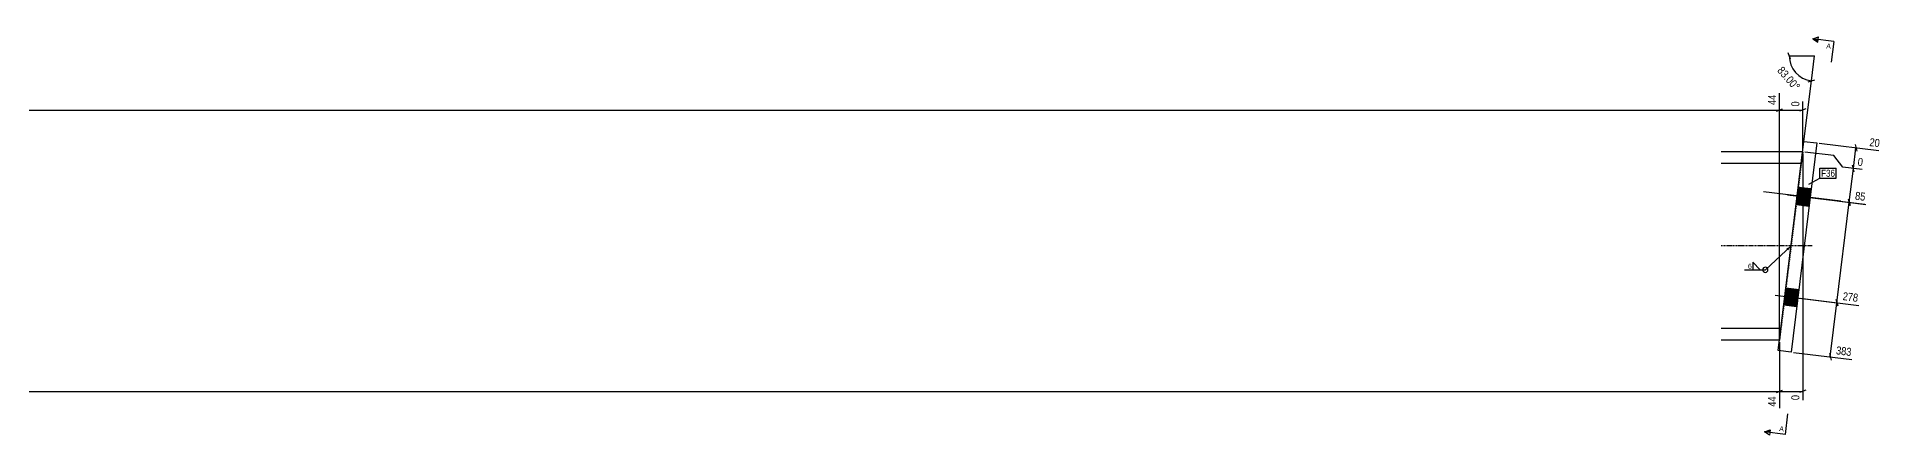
# Model space of a CAD drawing. Header units: millimetres. Extents: x 9 to 63580, y 10 to 4935.
# Drawn here: x 11656 to 15177, y 10 to 771 of the extents above; entities that cross this region are included whole.
import ezdxf

# ---------------------------------------------------------------- set-up
doc = ezdxf.new("R2010")
doc.units = ezdxf.units.MM
doc.linetypes.add('DXK_LINE_DOT2', pattern=[3.9198, 1.9599, -1.9599])
doc.linetypes.add('DXK_LINE_DOT3', pattern=[5.9187, 2.979, -0.9799, 0.9799, -0.9799])
for name, color, linetype in [('MÅLSÆTNING', 7, 'Continuous'), ('STÅL', 7, 'Continuous'), ('TEKST', 7, 'Continuous')]:
    doc.layers.add(name, color=color, linetype=linetype)
doc.styles.add('Arial', font='ARIAL.TTF', dxfattribs={"height": 0.2})
doc.styles.add('Arial Narrow', font='ARIALN.TTF', dxfattribs={"height": 0.2})

msp = doc.modelspace()

# ---------------------------------------------------------------- hatches: boundary and pattern name
at = {"layer": 'STÅL', "linetype": 'Continuous'}
for points in [[(15037.5, 447.4), (15041.5, 480.2), (15016.7, 483.2), (15012.7, 450.4)], [(15037.5, 447.4), (15041.5, 480.2), (15016.7, 483.2), (15012.7, 450.4)], [(14993.1, 291.3), (14989.1, 258.5), (15013.9, 255.5), (15018, 288.2)], [(14993.1, 291.3), (14989.1, 258.5), (15013.9, 255.5), (15018, 288.2)]]:
    msp.add_hatch(color=96, dxfattribs=at).paths.add_polyline_path(points)
at = {"layer": 'TEKST', "linetype": 'Continuous'}
msp.add_hatch(color=3, dxfattribs=at).paths.add_polyline_path([(14993.9, 366.2), (15003, 371.2), (14997.3, 362.6)])

# ---------------------------------------------------------------- linework, layer by layer
at = {"layer": 'MÅLSÆTNING', "color": 7, "linetype": 'Continuous'}
for p, q in [((15001.9, 728.4), (14997.1, 740.4)), ((14999.5, 734.4), (15047.5, 734.4)), ((15041.7, 686.7), (15047.5, 734.4)), ((15035.4, 685.1), (15047.9, 688.4)), ((14980.8, 195.2), (14980.8, 663)), ((15025.1, 555.2), (15025.1, 647.5)), ((9973.5, 630.9), (14980.8, 630.9)), ((14974.8, 628.5), (14986.8, 633.3)), ((15031.1, 633.3), (15019.1, 628.5)), ((15056.3, 567.5), (15170.2, 553.5)), ((15125, 565.1), (15128.3, 552.6)), ((15025.1, 547.2), (15025.1, 76.6)), ((15084.5, 543.9), (15029, 550.7)), ((15084.5, 543.9), (15029, 550.7)), ((15101.9, 521.6), (15084.5, 543.9)), ((15101.9, 521.6), (15084.5, 543.9)), ((15121.8, 519.2), (15126.7, 558.9)), ((15138.2, 517.1), (15101.9, 521.6)), ((15138.2, 517.1), (15101.9, 521.6)), ((15113.9, 454.6), (15121.8, 519.2)), ((15123.4, 512.9), (15120.1, 525.4)), ((15123.4, 512.9), (15120.1, 525.4)), ((15075.7, 459.3), (15145.8, 450.7)), ((15075.7, 459.3), (15145.8, 450.7)), ((15112.2, 460.9), (15115.5, 448.4)), ((15115.5, 448.4), (15112.2, 460.9)), ((15019.9, 271.4), (15131.9, 257.6)), ((15077.6, 159.2), (15090.3, 262.7)), ((15091.9, 256.5), (15088.6, 269)), ((14980.8, 187.2), (14980.8, 61.1)), ((15007.2, 167.8), (15119.1, 154.1)), ((15075.9, 165.4), (15079.2, 152.9)), ((10146, 93.2), (14980.8, 93.2)), ((14974.8, 90.8), (14986.8, 95.6)), ((15031.1, 95.6), (15019.1, 90.8))]:
    msp.add_line(p, q, dxfattribs=at)
msp.add_arc((15047.5, 734.4), 48, 180, 263, dxfattribs=at)
at = {"layer": 'STÅL', "color": 2, "linetype": 'Continuous'}
for p, q in [((14978.4, 171.3), (15027.5, 571)), ((15052.3, 568), (15003.2, 168.3)), ((15027.5, 571), (15052.3, 568)), ((15025.1, 551.2), (14869.5, 551.2)), ((15022.3, 528.7), (14869.5, 528.7)), ((15025.1, 551.2), (15022.3, 528.7)), ((14983.6, 213.7), (14869.5, 213.7)), ((14983.6, 213.7), (14980.8, 191.2)), ((14980.8, 191.2), (14869.5, 191.2)), ((15003.2, 168.3), (14978.4, 171.3))]:
    msp.add_line(p, q, dxfattribs=at)
at = {"layer": 'STÅL', "color": 7, "linetype": 'DXK_LINE_DOT2'}
msp.add_line((15022.3, 528.7), (14983.6, 213.7), dxfattribs=at)
at = {"layer": 'STÅL', "color": 96, "linetype": 'Continuous'}
for p, q in [((15098.1, 456.6), (14950.2, 474.7)), ((14995.8, 469.1), (15143.7, 451)), ((15016.7, 483.2), (15041.5, 480.2)), ((15041.5, 480.2), (15016.7, 483.2)), ((15012.7, 450.4), (15037.5, 447.4)), ((15037.5, 447.4), (15012.7, 450.4)), ((14993.1, 291.3), (15018, 288.2)), ((14993.1, 291.3), (15018, 288.2)), ((14972.3, 277.2), (15090.4, 262.7)), ((14972.3, 277.2), (15090.4, 262.7)), ((14989.1, 258.5), (15013.9, 255.5)), ((14989.1, 258.5), (15013.9, 255.5))]:
    msp.add_line(p, q, dxfattribs=at)
at = {"layer": 'STÅL', "color": 7, "linetype": 'DXK_LINE_DOT3'}
msp.add_line((15043, 371.2), (14869.5, 371.2), dxfattribs=at)
at = {"layer": 'TEKST', "color": 3, "linetype": 'Continuous'}
msp.add_line((15003, 371.2), (14953.8, 325.6), dxfattribs=at)
at = {"layer": 'TEKST', "color": 30, "linetype": 'Continuous'}
msp.add_line((14961.6, 9.6), (14952.3, 15.8), dxfattribs=at)
at = {"layer": 'TEKST', "color": 3, "linetype": 'Continuous'}
for start, end in [(90, 270), (270, 90)]:
    msp.add_arc((14953.8, 325.6), 5, start, end, dxfattribs=at)

# ---------------------------------------------------------------- wipeouts: each hides what was drawn before it
at = {"color": 0, "linetype": 'Continuous'}
for points in [[(15078.4, 747.8), (15079.6, 757.7), (15070.8, 758.8), (15069.6, 748.9)], [(14988.6, 16.4), (14989.8, 26.3), (14981, 27.4), (14979.8, 17.4)]]:
    msp.add_wipeout(points, dxfattribs=at).dxf.layer = 'TEKST'
at = {"color": 0}
msp.add_wipeout([(14927.6, 326.8), (14927.6, 338.4), (14919.9, 338.4), (14919.9, 326.8)], dxfattribs=at).dxf.layer = 'TEKST'

# ---------------------------------------------------------------- next in the draw order: hatches: boundary and pattern name
at = {"layer": 'TEKST', "linetype": 'Continuous'}
for points in [[(15054.4, 765.8), (15053.8, 760.9), (15044.5, 767)], [(14962.8, 19.5), (14962.2, 14.6), (14952.3, 15.8)]]:
    msp.add_hatch(color=30, dxfattribs=at).paths.add_polyline_path(points)

# ---------------------------------------------------------------- next in the draw order: linework, layer by layer
at = {"layer": 'TEKST', "color": 30, "linetype": 'Continuous'}
for p, q in [((15044.5, 767), (15055, 770.8)), ((15044.5, 767), (15053.8, 760.9)), ((15053.8, 760.9), (15055, 770.8)), ((14952.3, 15.8), (14962.8, 19.5)), ((14962.8, 19.5), (14961.6, 9.6))]:
    msp.add_line(p, q, dxfattribs=at)
at = {"layer": 'TEKST', "color": 7, "linetype": 'Continuous'}
for p, q in [((15084.2, 762.2), (15044.5, 767)), ((15084.2, 762.2), (15079.3, 722.5)), ((14992, 10.9), (14952.3, 15.8))]:
    msp.add_line(p, q, dxfattribs=at)
at = {"layer": 'TEKST', "color": 3, "linetype": 'Continuous'}
for p, q in [((14913.7, 325.6), (14953.8, 325.6)), ((14943.9, 325.6), (14929.7, 339.9)), ((14929.7, 339.9), (14929.7, 325.6)), ((14929.7, 325.6), (14943.9, 325.6))]:
    msp.add_line(p, q, dxfattribs=at)

# ---------------------------------------------------------------- next in the draw order: texts
at = {"layer": 'TEKST', "color": 3, "linetype": 'Continuous', "style": 'Arial'}
for p in [(15069.6, 748.9), (14979.8, 17.4)]:
    msp.add_text('A', height=9.55, rotation=-7.0015, dxfattribs=at).set_placement(p)
at = {"layer": 'TEKST', "color": 3, "style": 'Arial Narrow'}
msp.add_text('6', height=9.54, dxfattribs=at).set_placement((14920.7, 327.6))

# ---------------------------------------------------------------- next in the draw order: wipeouts: each hides what was drawn before it
at = {"color": 0, "linetype": 'Continuous'}
for points in [[(14977.6, 663.3), (14955.2, 663.3), (14955.2, 637.4), (14977.6, 637.4)], [(15173.8, 556.3), (15176.5, 578.5), (15150.8, 581.7), (15148.1, 559.5)], [(15132.5, 260.8), (15135.3, 283), (15099.9, 287.4), (15097.2, 265.1)], [(15119.8, 157.2), (15122.6, 179.4), (15087.2, 183.8), (15084.4, 161.5)], [(14977.6, 86.7), (14955.2, 86.7), (14955.2, 60.8), (14977.6, 60.8)]]:
    msp.add_wipeout(points, dxfattribs=at).dxf.layer = 'MÅLSÆTNING'
at = {"color": 0}
msp.add_wipeout([(15086.6, 503.4), (15086.6, 517.4), (15060.2, 517.4), (15060.2, 503.4)], dxfattribs=at).dxf.layer = 'TEKST'

# ---------------------------------------------------------------- next in the draw order: linework, layer by layer
at = {"layer": 'MÅLSÆTNING', "color": 7, "linetype": 'Continuous'}
for p, q in [((14980.8, 195.2), (14980.8, 663)), ((14974.8, 628.5), (14986.8, 633.3)), ((14980.8, 630.9), (15025.1, 630.9)), ((15090.3, 262.7), (15113.9, 454.6)), ((15019.9, 271.4), (15131.9, 257.6)), ((15088.6, 269), (15091.9, 256.5)), ((14980.8, 187.2), (14980.8, 61.1)), ((14974.8, 90.8), (14986.8, 95.6)), ((14980.8, 93.2), (15025.1, 93.2))]:
    msp.add_line(p, q, dxfattribs=at)
at = {"layer": 'TEKST', "color": 7, "linetype": 'Continuous'}
msp.add_line((14992, 10.9), (14996.8, 50.6), dxfattribs=at)

# ---------------------------------------------------------------- next in the draw order: texts
at = {"layer": 'MÅLSÆTNING', "color": 3, "linetype": 'Continuous', "style": 'Arial Narrow'}
for s, rotation, p in [('44', 90.0002, (14974.4, 640.6)), ('20', -7.0015, (15151.7, 562.2)), ('278', -7.0015, (15100.7, 267.9)), ('383', -7.0015, (15088, 164.3)), ('44', 90.0002, (14974.4, 64))]:
    msp.add_text(s, height=15.27, rotation=rotation, dxfattribs=at).set_placement(p)

# ---------------------------------------------------------------- next in the draw order: wipeouts: each hides what was drawn before it
at = {"color": 0}
msp.add_wipeout([(15086.6, 503.4), (15086.6, 517.4), (15060.2, 517.4), (15060.2, 503.4)], dxfattribs=at).dxf.layer = 'TEKST'

# ---------------------------------------------------------------- next in the draw order: linework, layer by layer
at = {"layer": 'TEKST', "color": 7, "linetype": 'Continuous'}
for p, q in [((15037, 489), (15057.8, 501)), ((15057.8, 519.8), (15089, 519.8)), ((15057.8, 501), (15057.8, 519.8)), ((15057.8, 501), (15089, 501)), ((15089, 501), (15089, 519.8))]:
    msp.add_line(p, q, dxfattribs=at)

# ---------------------------------------------------------------- next in the draw order: texts
at = {"layer": 'TEKST', "color": 3, "style": 'Arial Narrow'}
msp.add_text('F36', height=13.36, dxfattribs=at).set_placement((15060.2, 503.4))

# ---------------------------------------------------------------- next in the draw order: wipeouts: each hides what was drawn before it
at = {"color": 0, "linetype": 'Continuous'}
for points in [[(15021.9, 650.7), (14999.5, 650.7), (14999.5, 634.5), (15021.9, 634.5)], [(15141.8, 519.9), (15144.5, 542.2), (15128.5, 544.1), (15125.7, 521.9)], [(15146.4, 453.9), (15149.2, 476.1), (15123.4, 479.3), (15120.7, 457)], [(15021.9, 89.6), (14999.5, 89.6), (14999.5, 73.4), (15021.9, 73.4)]]:
    msp.add_wipeout(points, dxfattribs=at).dxf.layer = 'MÅLSÆTNING'

# ---------------------------------------------------------------- next in the draw order: linework, layer by layer
at = {"layer": 'MÅLSÆTNING', "color": 7, "linetype": 'Continuous'}
msp.add_line((15025.5, 555.2), (15041.7, 686.7), dxfattribs=at)

# ---------------------------------------------------------------- next in the draw order: texts
at = {"layer": 'MÅLSÆTNING', "color": 3, "linetype": 'Continuous', "style": 'Arial Narrow'}
for s, height, rotation, p in [('0', 15.3, 90.0002, (15018.7, 637.7)), ('0', 15.3, -7.0015, (15129.3, 524.7)), ('85', 15.27, -7.0015, (15124.3, 459.8)), ('0', 15.3, 90.0002, (15018.7, 76.6))]:
    msp.add_text(s, height=height, rotation=rotation, dxfattribs=at).set_placement(p)

# ---------------------------------------------------------------- next in the draw order: wipeouts: each hides what was drawn before it
at = {"color": 0}
msp.add_wipeout([(15010, 661.9), (15026.7, 676.7), (14987.8, 720.8), (14971, 705.9)], dxfattribs=at).dxf.layer = 'MÅLSÆTNING'

# ---------------------------------------------------------------- next in the draw order: texts
at = {"layer": 'MÅLSÆTNING', "color": 3, "style": 'Arial Narrow'}
msp.add_text('83.00°', height=15.27, rotation=-48.5009, dxfattribs=at).set_placement((14975.5, 705.6))

doc.saveas('drawing.dxf')
